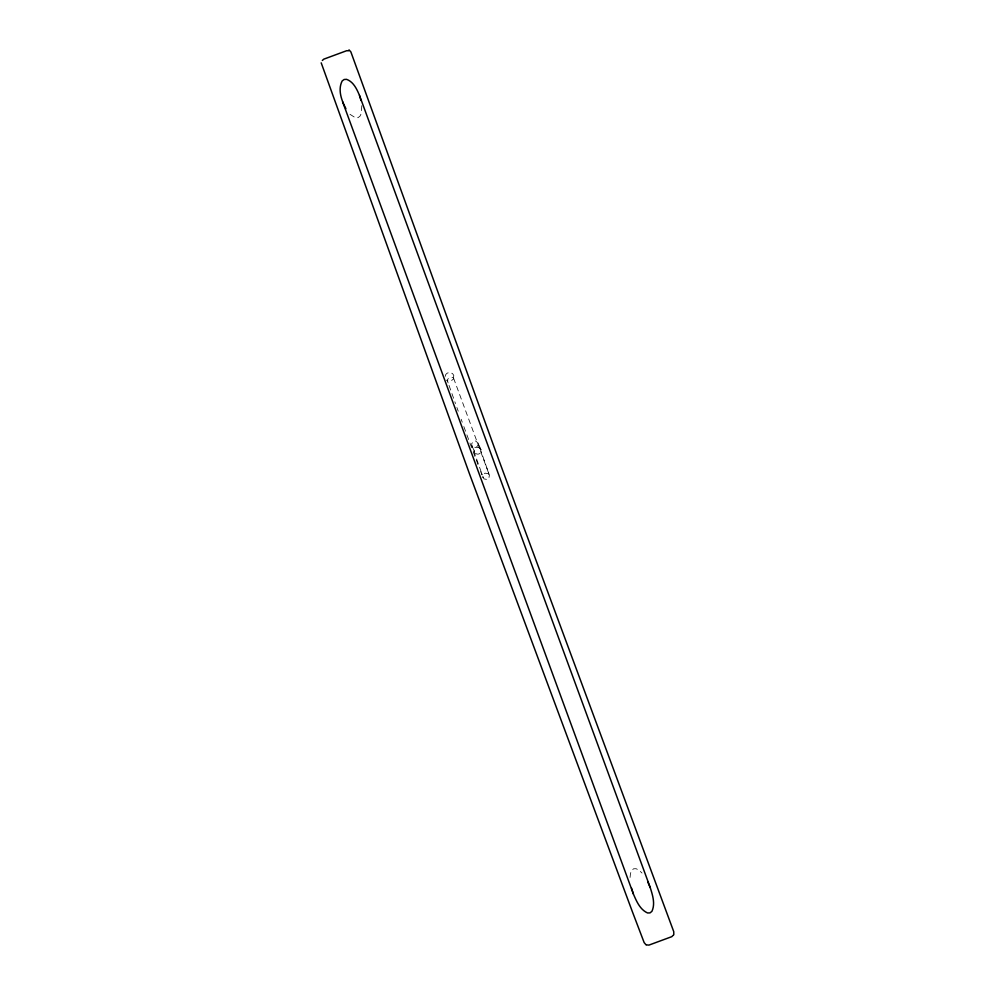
<?xml version="1.0" encoding="UTF-8"?>
<svg xmlns="http://www.w3.org/2000/svg" width="995" height="995" viewBox="0 0 995 995"><rect width="100%" height="100%" fill="white"/><g stroke="black" fill="none" stroke-linecap="round" stroke-linejoin="round"><path stroke-width="0.75" stroke-dasharray="4.97 3.73" d="M630.059 877.453L630.507 873.299L631.726 870.339L633.641 868.784L636.103 868.722L638.964 870.177L642.011 873.038M445.188 376.384C445.486 371.769 452.228 371.21 453.77 375.376L453.409 378.958M446.568 380.202L447.377 380.811M349.966 114.301L355.551 117.845L357.976 117.684L359.929 116.228L361.272 113.567L361.832 105.433M482.724 476.829L484.055 478.931L487.388 479.515L488.819 478.495L489.391 475.162L478.172 443.136L475.56 440.959L473.819 441.121L471.667 443.72L471.829 445.474L481.145 471.767M480.971 449.653L478.172 443.136L478.334 444.877L476.182 447.489L472.836 446.904L471.829 445.474L474.627 451.991A3.371 3.333 -42.2 0 0 478.943 453.944A3.371 3.346 -4.7 0 0 480.971 449.653A3.371 3.296 -10.2 0 0 476.655 447.7A3.371 3.296 -34.6 0 0 474.627 451.991M480.672 471.655L481.928 474.851M477.998 464.628L472.103 448.907M471.642 447.688L466.605 434.081M463.832 426.556L465.685 431.569M461.17 419.268L462.24 422.178M453.571 378.125L489.391 475.162L488.371 473.719L485.038 473.147L483.607 474.155L483.048 477.5L482.886 476.854M448.123 382.926L447.228 380.463A3.383 1.468 -20 0 1 450.984 377.615A3.383 1.468 -20 0 1 453.173 379.269A3.383 1.468 -20 0 1 447.912 380.985M456.892 407.477L458.222 411.184M449.019 385.376L455.486 403.584M481.505 472.812L482.239 474.913"/><path stroke-width="1.49" d="M673.192 935.238L671.812 936.656L648.927 945.101L646.949 944.914M322.343 60.471L323.773 59.165L346.658 50.72L348.586 50.795M349.009 49.862L350.862 51.889L498.843 460.063L673.752 931.668L673.802 934.79M646.165 944.989L644.151 942.588L632.484 911.98L469.404 473.62L321.198 62.847M345.924 108.691C341.534 100.545 337.616 89.786 342.168 80.956L344.133 79.501L346.546 79.339C353.474 81.777 356.869 89.152 359.506 95.47L650.282 887.727C652.608 895.177 655.444 903.833 651.912 911.345L650.009 912.9L647.534 912.962C639.959 909.542 636.464 901.147 633.367 893.958L342.591 101.714M647.869 882.117L650.282 887.727M631.539 888.149L633.367 893.958M359.506 95.47L361.011 100.52"/></g></svg>
